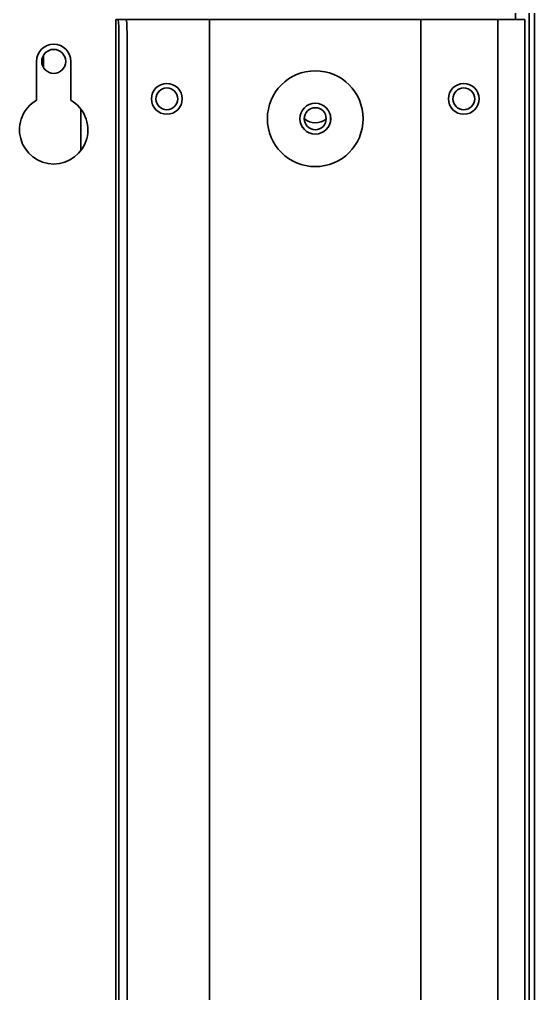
# Model space of a CAD drawing. Extents: x -760 to 4209, y 5795 to 10328.
# Drawn here: x 2635.6 to 2710.9, y 9922.7 to 10065 of the extents above; entities that cross this region are included whole.
import ezdxf

# ---------------------------------------------------------------- set-up
doc = ezdxf.new("R2010")
doc.units = 0
doc.header["$LTSCALE"] = 5
doc.layers.add('1', color=7, linetype='CONTINUOUS', true_color=0xffffff)

msp = doc.modelspace()

# ---------------------------------------------------------------- linework, layer by layer
at = {"layer": '1', "color": 7, "linetype": 'Continuous', "lineweight": 35}
for p, q in [((2710.05, 10156.37), (2710.05, 9177.52)), ((2710.85, 9502.34), (2710.85, 10156.32)), ((2708.05, 10065.02), (2708.05, 10152.62)), ((2649.63, 10065.02), (2649.63, 9269.02)), ((2649.64, 10065.02), (2649.63, 10065.02)), ((2649.64, 10065.02), (2649.95, 10065.02)), ((2649.95, 10065.02), (2651.14, 10065.02)), ((2651.83, 10065.02), (2651.14, 10065.02)), ((2662.35, 10065.02), (2651.83, 10065.02)), ((2663.35, 10065.02), (2662.35, 10065.02)), ((2663.35, 9269.02), (2663.35, 10065.02)), ((2665.55, 10065.02), (2663.35, 10065.02)), ((2692.05, 10065.02), (2665.55, 10065.02)), ((2694.25, 10065.02), (2692.05, 10065.02)), ((2694.25, 9269.02), (2694.25, 10065.02)), ((2694.25, 10065.02), (2695.25, 10065.02)), ((2705.48, 10065.02), (2695.25, 10065.02)), ((2705.48, 10065.02), (2705.48, 9269.02)), ((2705.48, 10065.02), (2705.68, 10065.02)), ((2705.68, 10065.02), (2709.23, 10065.02)), ((2709.23, 10065.02), (2709.43, 10065.02)), ((2709.43, 9269.02), (2709.43, 10065.02)), ((2650.08, 10063.02), (2650.08, 9271.02)), ((2651.28, 10063.02), (2651.28, 9271.02)), ((2638.06, 10053.23), (2638.06, 10058.9)), ((2639.06, 10059.8), (2639.06, 10058)), ((2643.06, 10058.9), (2643.06, 10053.23)), ((2644.55, 10051.91), (2644.55, 10045.89))]:
    msp.add_line(p, q, dxfattribs=at)
for centre, radius in [((2640.56, 10058.9), 1.75), ((2678.8, 10050.52), 7), ((2657.1, 10053.42), 2.25), ((2657.1, 10053.42), 1.6), ((2700.51, 10053.42), 2.25), ((2700.51, 10053.42), 1.6), ((2678.8, 10050.52), 2.26), ((2678.8, 10050.52), 2.25), ((2678.8, 10050.52), 1.6)]:
    msp.add_circle(centre, radius, dxfattribs=at)
for centre, radius, start, end in [((2640.56, 10058.9), 2.5, 0, 180), ((2640.56, 10048.9), 5, 120, 60), ((2678.85, 10052.42), 2.5, 228.7097, 308.2809)]:
    msp.add_arc(centre, radius, start, end, dxfattribs=at)
for centre, major_axis, start_param, end_param in [((2649.95, 10063.02), (0, -2), 1.570796, 3.141593), ((2651.14, 10063.02), (0, 2), 4.712389, 6.283185)]:
    msp.add_ellipse(centre, major_axis=major_axis, ratio=0.069756, start_param=start_param, end_param=end_param, dxfattribs=at)

doc.saveas('drawing.dxf')
